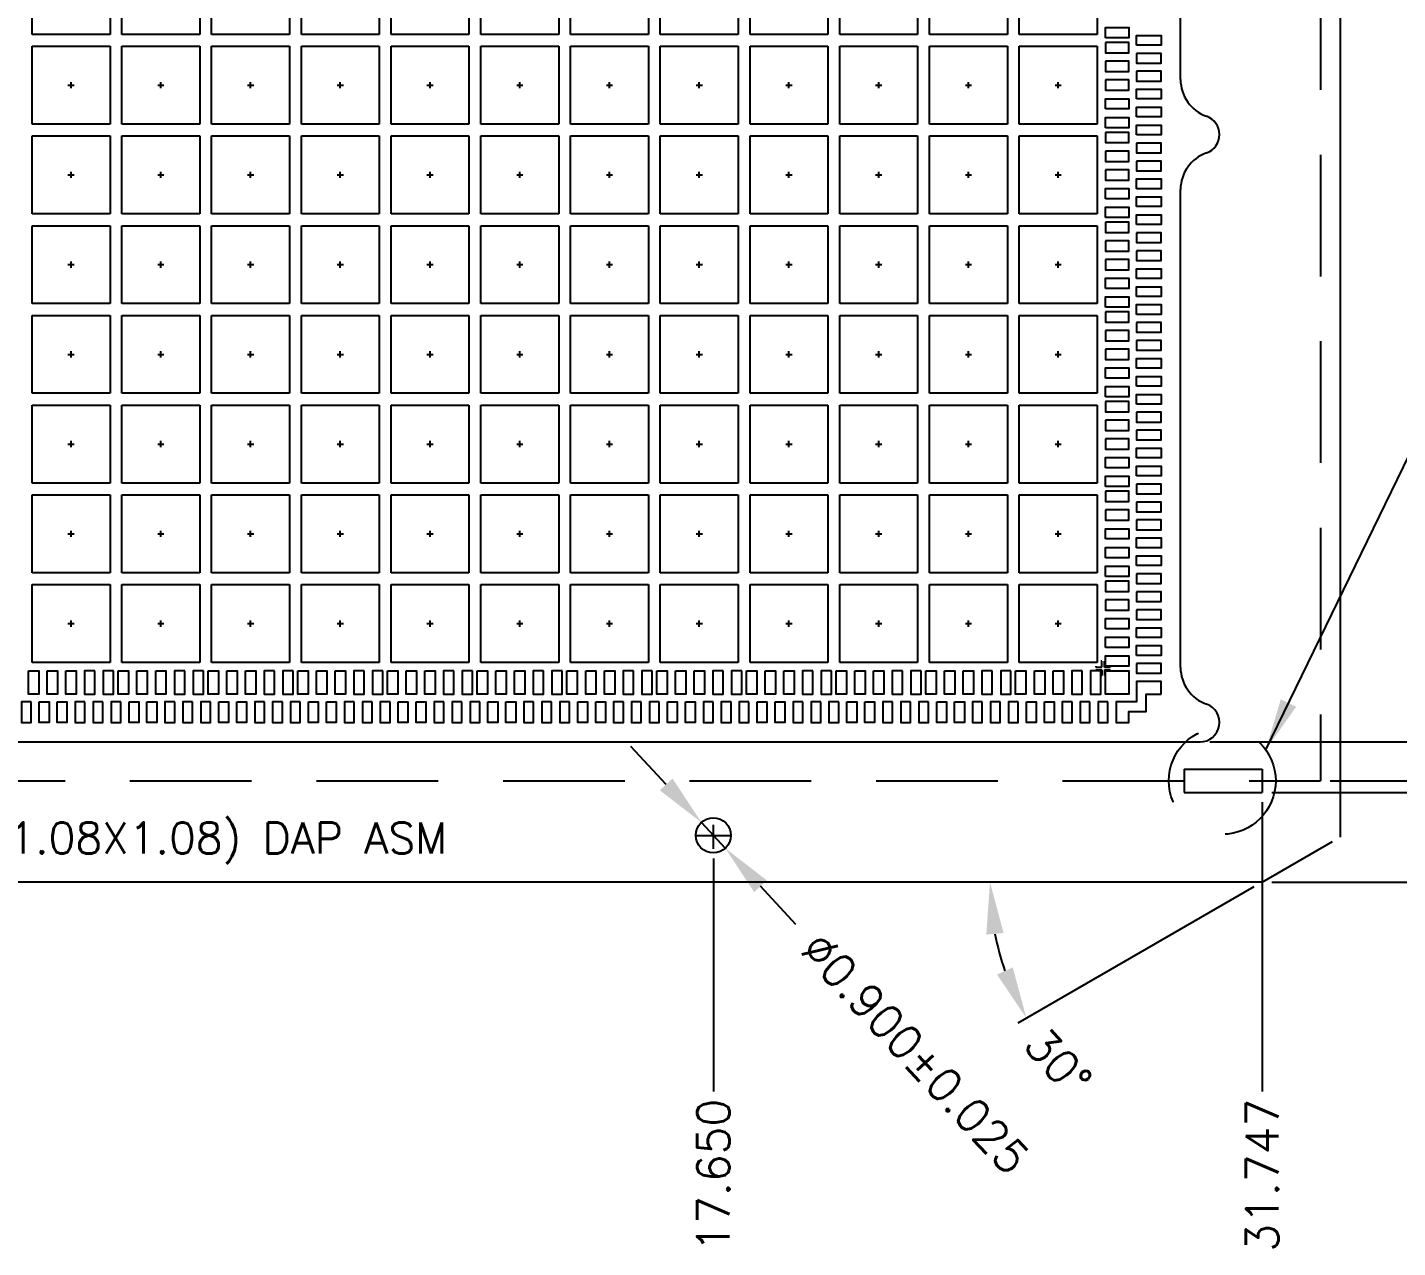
# Model space of a CAD drawing. Header units: millimetres. Extents: x 403.54 to 411.78, y 94.48 to 100.05.
# Drawn here: x 406.589 to 408.701, y 94.486 to 96.366 of the extents above; entities that cross this region are included whole.
import ezdxf

# ---------------------------------------------------------------- set-up
doc = ezdxf.new("R2010")
doc.units = ezdxf.units.MM
doc.header["$LTSCALE"] = 0.5
doc.header["$PDMODE"] = 98
for name, pattern in [('CENTER', [50.8, 31.75, -6.35, 6.35, -6.35]), ('HIDDEN', [0.375, 0.25, -0.125]), ('PHANTOM2', [31.75, 15.875, -3.175, 3.175, -3.175, 3.175, -3.175])]:
    doc.linetypes.add(name, pattern=pattern)
for name, color, linetype in [('1', 7, 'HIDDEN'), ('1D', 4, 'Continuous'), ('BTM', 7, 'HIDDEN'), ('Center', 2, 'CENTER'), ('DIMENSION', 3, 'Continuous'), ('PKG', 1, 'PHANTOM2')]:
    doc.layers.add(name, color=color, linetype=linetype)
doc.styles.add('ROMANS', font='romans.shx', dxfattribs={"bigfont": 'AllInOneBig.shx'})
doc.styles.add('SIMPLEX', font='simplex.shx', dxfattribs={"bigfont": 'AllInOneBig.shx'})
doc.dimstyles.new('Standard2', dxfattribs={"dimtxt": 0.05, "dimasz": 0.08, "dimexe": 0.015, "dimexo": 0.015, "dimgap": 0.01, "dimtad": 1, "dimdec": 3, "dimlfac": 16.666667, "dimrnd": 0.0005, "dimzin": 1, "dimtxsty": 'SIMPLEX', "dimcen": 0.015, "dimclrd": 256, "dimclre": 256, "dimclrt": 256, "dimazin": 3, "dimtp": 0.03, "dimtm": 0.05, "dimtfac": 0.8, "dimtdec": 3, "dimtmove": 0, "dimatfit": 3, "dimfxl": 0.05, "dimtzin": 4, "dimlwd": -1, "dimlwe": -1})

# ---------------------------------------------------------------- blocks, each defined once
blk = doc.blocks.new('*D15')
at = {"layer": 'Defpoints', "color": 0, "ltscale": 0.1, "transparency": 16777216}
for p in [(406.5872, 97.1071), (408.492, 95.0491), (409.1126, 95.0491)]:
    blk.add_point(p, dxfattribs=at)
at = {"layer": 'DIMENSION', "ltscale": 0.1, "transparency": 16777216}
blk.add_line((408.507, 95.0491), (409.1126, 95.0491), dxfattribs=at)
at = {"layer": 'DIMENSION', "ltscale": 0.1, "transparency": 16777216, "insert": (409.2464, 95.0491), "char_height": 0.05, "attachment_point": 5, "style": 'SIMPLEX'}
blk.add_mtext('\\A1;34.300', dxfattribs=at)
blk = doc.blocks.new('*D24')
at = {"layer": 'Defpoints', "color": 0, "transparency": 16777216}
for p in [(408.582, 99.0451), (408.582, 95.2051), (409.9498, 95.2051)]:
    blk.add_point(p, dxfattribs=at)
at = {"layer": 'DIMENSION', "transparency": 16777216}
for p, q in [((408.597, 99.0451), (409.9648, 99.0451)), ((409.9498, 98.9651), (409.9498, 97.6577)), ((409.9498, 95.2851), (409.9498, 96.5924)), ((408.597, 95.2051), (409.9648, 95.2051))]:
    blk.add_line(p, q, dxfattribs=at)
for points in [[(409.9365, 98.9651), (409.9631, 98.9651), (409.9498, 99.0451)], [(409.9365, 95.2851), (409.9631, 95.2851), (409.9498, 95.2051)]]:
    blk.add_solid(points, dxfattribs=at)
at = {"layer": 'DIMENSION', "transparency": 16777216, "insert": (409.9498, 97.1251), "char_height": 0.05, "attachment_point": 5, "rotation": 90, "style": 'SIMPLEX'}
blk.add_mtext('\\A1;64.000%%P0.500(TAPE WIDTH)', dxfattribs=at)
blk = doc.blocks.new('*D25')
at = {"layer": 'Defpoints', "color": 0, "transparency": 16777216}
for p in [(408.3962, 98.9491), (408.3962, 95.2651), (409.7707, 95.2651)]:
    blk.add_point(p, dxfattribs=at)
at = {"layer": 'DIMENSION', "transparency": 16777216}
for p, q in [((408.4112, 98.9491), (409.7857, 98.9491)), ((409.7707, 98.8691), (409.7707, 97.5254)), ((409.7707, 95.3451), (409.7707, 96.6887)), ((408.4112, 95.2651), (409.7857, 95.2651))]:
    blk.add_line(p, q, dxfattribs=at)
for points in [[(409.7574, 98.8691), (409.7841, 98.8691), (409.7707, 98.9491)], [(409.7574, 95.3451), (409.7841, 95.3451), (409.7707, 95.2651)]]:
    blk.add_solid(points, dxfattribs=at)
at = {"layer": 'DIMENSION', "transparency": 16777216, "insert": (409.7707, 97.1071), "char_height": 0.05, "attachment_point": 5, "rotation": 90, "style": 'SIMPLEX'}
blk.add_mtext('\\A1;59.3X61.4(MOLD PKG)', dxfattribs=at)
blk = doc.blocks.new('*D29')
at = {"layer": 'Defpoints', "color": 0, "transparency": 16777216}
for p in [(406.5872, 97.1071), (408.492, 95.1871), (409.1126, 95.1485)]:
    blk.add_point(p, dxfattribs=at)
at = {"layer": 'DIMENSION', "transparency": 16777216}
for p, q in [((408.507, 95.1871), (408.7926, 95.1871)), ((408.7926, 95.1871), (408.9526, 95.1485)), ((408.9526, 95.1485), (409.1126, 95.1485))]:
    blk.add_line(p, q, dxfattribs=at)
at = {"layer": 'DIMENSION', "transparency": 16777216, "insert": (409.2464, 95.1485), "char_height": 0.05, "attachment_point": 5, "style": 'SIMPLEX'}
blk.add_mtext('\\A1;32.000', dxfattribs=at)
blk = doc.blocks.new('*D30')
at = {"layer": 'Defpoints', "color": 0, "ltscale": 0.1, "transparency": 16777216}
for p in [(406.5872, 97.1071), (408.492, 95.1871), (408.492, 94.7262)]:
    blk.add_point(p, dxfattribs=at)
at = {"layer": 'DIMENSION', "ltscale": 0.1, "transparency": 16777216}
blk.add_line((408.492, 95.1721), (408.492, 94.7262), dxfattribs=at)
at = {"layer": 'DIMENSION', "color": 1, "ltscale": 0.1, "transparency": 16777216, "insert": (408.492, 94.5972), "char_height": 0.05, "attachment_point": 5, "rotation": 90, "style": 'SIMPLEX'}
blk.add_mtext('\\A1;{\\C256;31.747}', dxfattribs=at)
blk = doc.blocks.new('*D31')
at = {"layer": 'Defpoints', "color": 0, "ltscale": 0.1, "transparency": 16777216}
for p in [(406.5872, 97.1071), (407.6462, 95.1002), (407.6462, 94.7262)]:
    blk.add_point(p, dxfattribs=at)
at = {"layer": 'DIMENSION', "ltscale": 0.1, "transparency": 16777216}
blk.add_line((407.6462, 95.0852), (407.6462, 94.7262), dxfattribs=at)
at = {"layer": 'DIMENSION', "ltscale": 0.1, "transparency": 16777216, "insert": (407.6462, 94.5972), "char_height": 0.05, "attachment_point": 5, "rotation": 90, "style": 'SIMPLEX'}
blk.add_mtext('\\A1;17.650', dxfattribs=at)
blk = doc.blocks.new('*D32')
at = {"layer": 'Defpoints', "color": 0, "ltscale": 0.1, "transparency": 16777216}
for p in [(407.6279, 95.1409), (407.6646, 95.1012)]:
    blk.add_point(p, dxfattribs=at)
at = {"layer": 'DIMENSION', "linetype": 'ByBlock', "ltscale": 0.1, "transparency": 16777216}
for p, q in [((407.5735, 95.1995), (407.5191, 95.2582)), ((407.6279, 95.1409), (407.6646, 95.1012)), ((407.7733, 94.9839), (407.7189, 95.0426))]:
    blk.add_line(p, q, dxfattribs=at)
at = {"layer": 'DIMENSION', "ltscale": 0.1, "transparency": 16777216}
for points in [[(407.5833, 95.2086), (407.5637, 95.1905), (407.6279, 95.1409)], [(407.7287, 95.0516), (407.7092, 95.0335), (407.6646, 95.1012)]]:
    blk.add_solid(points, dxfattribs=at)
at = {"layer": 'DIMENSION', "ltscale": 0.1, "transparency": 16777216, "insert": (407.9573, 94.7853), "char_height": 0.05, "attachment_point": 5, "rotation": 312.8162, "style": 'SIMPLEX'}
blk.add_mtext('\\A1;∅0.900%%P0.025', dxfattribs=at)
blk = doc.blocks.new('*D52')
at = {"layer": 'Defpoints', "color": 0, "transparency": 16777216}
for p in [(408.612, 95.1183), (404.7345, 95.0491), (408.492, 95.0491), (408.492, 95.0491), (408.0789, 94.9762)]:
    blk.add_point(p, dxfattribs=at)
at = {"layer": 'DIMENSION', "transparency": 16777216}
blk.add_line((408.479, 95.0416), (408.1157, 94.8318), dxfattribs=at)
blk.add_arc((408.492, 95.0491), 0.4195, 190.9423, 199.0577, dxfattribs=at)
for points in [[(408.0669, 94.9681), (408.0934, 94.9707), (408.0725, 95.0491)], [(408.1076, 94.9176), (408.0834, 94.9065), (408.1287, 94.8393)]]:
    blk.add_solid(points, dxfattribs=at)
at = {"layer": 'DIMENSION', "transparency": 16777216, "insert": (408.1776, 94.7713), "char_height": 0.05, "attachment_point": 5, "rotation": 311.4489, "style": 'SIMPLEX'}
blk.add_mtext('\\A1;30°', dxfattribs=at)
blk = doc.blocks.new('*U122')
at = {"layer": 'Center', "ltscale": 0.005}
for p, q in [((-0.0048, 0), (0.0048, 0)), ((0, -0.0048), (0, 0.0048))]:
    blk.add_line(p, q, dxfattribs=at)
at = {"layer": 'PKG', "ltscale": 0.05}
blk.add_lwpolyline([(0.06, 0.06), (0.06, -0.06), (-0.06, -0.06), (-0.06, 0.06)], close=True, dxfattribs=at)
blk = doc.blocks.new('*U123')
at = {"layer": 'DIMENSION', "color": 0, "linetype": 'ByBlock', "lineweight": -2, "transparency": 16777216}
for p in [(1.6596, 0.9681), (1.7979, 0.9681), (1.9362, 0.9681), (2.0745, 0.9681), (2.2128, 0.9681), (2.3511, 0.9681), (2.4894, 0.9681), (2.6277, 0.9681), (2.766, 0.9681), (2.9043, 0.9681), (3.0426, 0.9681), (3.1809, 0.9681), (1.6596, 0.8298), (1.7979, 0.8298), (1.9362, 0.8298), (2.0745, 0.8298), (2.2128, 0.8298), (2.3511, 0.8298), (2.4894, 0.8298), (2.6277, 0.8298), (2.766, 0.8298), (2.9043, 0.8298), (3.0426, 0.8298), (3.1809, 0.8298), (1.6596, 0.6915), (1.7979, 0.6915), (1.9362, 0.6915), (2.0745, 0.6915), (2.2128, 0.6915), (2.3511, 0.6915), (2.4894, 0.6915), (2.6277, 0.6915), (2.766, 0.6915), (2.9043, 0.6915), (3.0426, 0.6915), (3.1809, 0.6915), (1.6596, 0.5532), (1.7979, 0.5532), (1.9362, 0.5532), (2.0745, 0.5532), (2.2128, 0.5532), (2.3511, 0.5532), (2.4894, 0.5532), (2.6277, 0.5532), (2.766, 0.5532), (2.9043, 0.5532), (3.0426, 0.5532), (3.1809, 0.5532), (1.6596, 0.4149), (1.7979, 0.4149), (1.9362, 0.4149), (2.0745, 0.4149), (2.2128, 0.4149), (2.3511, 0.4149), (2.4894, 0.4149), (2.6277, 0.4149), (2.766, 0.4149), (2.9043, 0.4149), (3.0426, 0.4149), (3.1809, 0.4149), (1.6596, 0.2766), (1.7979, 0.2766), (1.9362, 0.2766), (2.0745, 0.2766), (2.2128, 0.2766), (2.3511, 0.2766), (2.4894, 0.2766), (2.6277, 0.2766), (2.766, 0.2766), (2.9043, 0.2766), (3.0426, 0.2766), (3.1809, 0.2766), (1.6596, 0.1383), (1.7979, 0.1383), (1.9362, 0.1383), (2.0745, 0.1383), (2.2128, 0.1383), (2.3511, 0.1383), (2.4894, 0.1383), (2.6277, 0.1383), (2.766, 0.1383), (2.9043, 0.1383), (3.0426, 0.1383), (3.1809, 0.1383), (1.6596, 0), (1.7979, 0), (1.9362, 0), (2.0745, 0), (2.2128, 0), (2.3511, 0), (2.4894, 0), (2.6277, 0), (2.766, 0), (2.9043, 0), (3.0426, 0), (3.1809, 0)]:
    blk.add_blockref('*U122', p, dxfattribs=at)

msp = doc.modelspace()

# ---------------------------------------------------------------- linework, layer by layer
at = {"color": 2, "linetype": 'HIDDEN', "ltscale": 1.5}
msp.add_line((408.582031, 99.045054), (408.582031, 95.205054), dxfattribs=at)
for p, q in [((408.612031, 96.444054), (408.612031, 95.11835)), ((408.372031, 95.223054), (408.492031, 95.223054)), ((408.372031, 95.223054), (408.372031, 95.187054)), ((408.492031, 95.223054), (408.492031, 95.187054)), ((408.372031, 95.187054), (408.492031, 95.187054)), ((408.492031, 95.049054), (404.734511, 95.049054))]:
    msp.add_line(p, q)
at = {"ltscale": 0.05}
for points in [[(408.250411, 96.350004), (408.250411, 96.365904), (408.286411, 96.365904), (408.286411, 96.350004)], [(408.250411, 96.342804), (408.250411, 96.326904), (408.286411, 96.326904), (408.286411, 96.342804)], [(408.298411, 96.338904), (408.298411, 96.353904), (408.336211, 96.353904), (408.336211, 96.338904)], [(408.298411, 96.326244), (408.298411, 96.311244), (408.336211, 96.311244), (408.336211, 96.326244)], [(408.250411, 96.314004), (408.250411, 96.298104), (408.286411, 96.298104), (408.286411, 96.314004)], [(408.298411, 96.298584), (408.298411, 96.283584), (408.336211, 96.283584), (408.336211, 96.298584)], [(408.250411, 96.285204), (408.250411, 96.269304), (408.286411, 96.269304), (408.286411, 96.285204)], [(408.250411, 96.240504), (408.250411, 96.256404), (408.286411, 96.256404), (408.286411, 96.240504)], [(408.298411, 96.255924), (408.298411, 96.270924), (408.336211, 96.270924), (408.336211, 96.255924)], [(408.298411, 96.228264), (408.298411, 96.243264), (408.336211, 96.243264), (408.336211, 96.228264)], [(408.250411, 96.211704), (408.250411, 96.227604), (408.286411, 96.227604), (408.286411, 96.211704)], [(408.298411, 96.200604), (408.298411, 96.215604), (408.336211, 96.215604), (408.336211, 96.200604)], [(408.250411, 96.204504), (408.250411, 96.188604), (408.286411, 96.188604), (408.286411, 96.204504)], [(408.250411, 96.175704), (408.250411, 96.159804), (408.286411, 96.159804), (408.286411, 96.175704)], [(408.298411, 96.187944), (408.298411, 96.172944), (408.336211, 96.172944), (408.336211, 96.187944)], [(408.298411, 96.160284), (408.298411, 96.145284), (408.336211, 96.145284), (408.336211, 96.160284)], [(408.250411, 96.146904), (408.250411, 96.131004), (408.286411, 96.131004), (408.286411, 96.146904)], [(408.298411, 96.117624), (408.298411, 96.132624), (408.336211, 96.132624), (408.336211, 96.117624)], [(408.250411, 96.102204), (408.250411, 96.118104), (408.286411, 96.118104), (408.286411, 96.102204)], [(408.298411, 96.089964), (408.298411, 96.104964), (408.336211, 96.104964), (408.336211, 96.089964)], [(408.250411, 96.073404), (408.250411, 96.089304), (408.286411, 96.089304), (408.286411, 96.073404)], [(408.250411, 96.066204), (408.250411, 96.050304), (408.286411, 96.050304), (408.286411, 96.066204)], [(408.298411, 96.062304), (408.298411, 96.077304), (408.336211, 96.077304), (408.336211, 96.062304)], [(408.298411, 96.049644), (408.298411, 96.034644), (408.336211, 96.034644), (408.336211, 96.049644)], [(408.250411, 96.037404), (408.250411, 96.021504), (408.286411, 96.021504), (408.286411, 96.037404)], [(408.298411, 96.021984), (408.298411, 96.006984), (408.336211, 96.006984), (408.336211, 96.021984)], [(408.250411, 96.008604), (408.250411, 95.992704), (408.286411, 95.992704), (408.286411, 96.008604)], [(408.250411, 95.963904), (408.250411, 95.979804), (408.286411, 95.979804), (408.286411, 95.963904)], [(408.298411, 95.979324), (408.298411, 95.994324), (408.336211, 95.994324), (408.336211, 95.979324)], [(408.298411, 95.951664), (408.298411, 95.966664), (408.336211, 95.966664), (408.336211, 95.951664)], [(408.250411, 95.935104), (408.250411, 95.951004), (408.286411, 95.951004), (408.286411, 95.935104)], [(408.298411, 95.924004), (408.298411, 95.939004), (408.336211, 95.939004), (408.336211, 95.924004)], [(408.250411, 95.927904), (408.250411, 95.912004), (408.286411, 95.912004), (408.286411, 95.927904)], [(408.250411, 95.899104), (408.250411, 95.883204), (408.286411, 95.883204), (408.286411, 95.899104)], [(408.298411, 95.911344), (408.298411, 95.896344), (408.336211, 95.896344), (408.336211, 95.911344)], [(408.298411, 95.883684), (408.298411, 95.868684), (408.336211, 95.868684), (408.336211, 95.883684)], [(408.250411, 95.870304), (408.250411, 95.854404), (408.286411, 95.854404), (408.286411, 95.870304)], [(408.298411, 95.841024), (408.298411, 95.856024), (408.336211, 95.856024), (408.336211, 95.841024)], [(408.250411, 95.825604), (408.250411, 95.841504), (408.286411, 95.841504), (408.286411, 95.825604)], [(408.250411, 95.796804), (408.250411, 95.812704), (408.286411, 95.812704), (408.286411, 95.796804)], [(408.298411, 95.813364), (408.298411, 95.828364), (408.336211, 95.828364), (408.336211, 95.813364)], [(408.250411, 95.789604), (408.250411, 95.773704), (408.286411, 95.773704), (408.286411, 95.789604)], [(408.298411, 95.785704), (408.298411, 95.800704), (408.336211, 95.800704), (408.336211, 95.785704)], [(408.298411, 95.773044), (408.298411, 95.758044), (408.336211, 95.758044), (408.336211, 95.773044)], [(408.250411, 95.760804), (408.250411, 95.744904), (408.286411, 95.744904), (408.286411, 95.760804)], [(408.250411, 95.732004), (408.250411, 95.716104), (408.286411, 95.716104), (408.286411, 95.732004)], [(408.298411, 95.745384), (408.298411, 95.730384), (408.336211, 95.730384), (408.336211, 95.745384)], [(408.298411, 95.702724), (408.298411, 95.717724), (408.336211, 95.717724), (408.336211, 95.702724)], [(408.250411, 95.687304), (408.250411, 95.703204), (408.286411, 95.703204), (408.286411, 95.687304)], [(408.298411, 95.675064), (408.298411, 95.690064), (408.336211, 95.690064), (408.336211, 95.675064)], [(408.250411, 95.658504), (408.250411, 95.674404), (408.286411, 95.674404), (408.286411, 95.658504)], [(408.298411, 95.662404), (408.298411, 95.647404), (408.336211, 95.647404), (408.336211, 95.662404)], [(408.250411, 95.651304), (408.250411, 95.635404), (408.286411, 95.635404), (408.286411, 95.651304)], [(408.250411, 95.622504), (408.250411, 95.606604), (408.286411, 95.606604), (408.286411, 95.622504)], [(408.298411, 95.634744), (408.298411, 95.619744), (408.336211, 95.619744), (408.336211, 95.634744)], [(408.298411, 95.607084), (408.298411, 95.592084), (408.336211, 95.592084), (408.336211, 95.607084)], [(408.250411, 95.577804), (408.250411, 95.593704), (408.286411, 95.593704), (408.286411, 95.577804)], [(408.298411, 95.564424), (408.298411, 95.579424), (408.336211, 95.579424), (408.336211, 95.564424)], [(408.250411, 95.549004), (408.250411, 95.564904), (408.286411, 95.564904), (408.286411, 95.549004)], [(408.250411, 95.520204), (408.250411, 95.536104), (408.286411, 95.536104), (408.286411, 95.520204)], [(408.298411, 95.536764), (408.298411, 95.551764), (408.336211, 95.551764), (408.336211, 95.536764)], [(408.298411, 95.524104), (408.298411, 95.509104), (408.336211, 95.509104), (408.336211, 95.524104)], [(408.250411, 95.513004), (408.250411, 95.497104), (408.286411, 95.497104), (408.286411, 95.513004)], [(408.298411, 95.496444), (408.298411, 95.481444), (408.336211, 95.481444), (408.336211, 95.496444)], [(408.250411, 95.484204), (408.250411, 95.468304), (408.286411, 95.468304), (408.286411, 95.484204)], [(408.250411, 95.439504), (408.250411, 95.455404), (408.286411, 95.455404), (408.286411, 95.439504)], [(408.298411, 95.468784), (408.298411, 95.453784), (408.336211, 95.453784), (408.336211, 95.468784)], [(408.298411, 95.426124), (408.298411, 95.441124), (408.336211, 95.441124), (408.336211, 95.426124)], [(408.250411, 95.410704), (408.250411, 95.426604), (408.286411, 95.426604), (408.286411, 95.410704)], [(408.298411, 95.398464), (408.298411, 95.413464), (408.336211, 95.413464), (408.336211, 95.398464)], [(408.250411, 95.381904), (408.250411, 95.397804), (408.286411, 95.397804), (408.286411, 95.381904)], [(406.590811, 95.374704), (406.606711, 95.374704), (406.606711, 95.338704), (406.590811, 95.338704)], [(406.619611, 95.374704), (406.635511, 95.374704), (406.635511, 95.338704), (406.619611, 95.338704)], [(406.648411, 95.374704), (406.664311, 95.374704), (406.664311, 95.338704), (406.648411, 95.338704)], [(406.693111, 95.374704), (406.677211, 95.374704), (406.677211, 95.338704), (406.693111, 95.338704)], [(406.721911, 95.374704), (406.706011, 95.374704), (406.706011, 95.338704), (406.721911, 95.338704)], [(406.729111, 95.374704), (406.745011, 95.374704), (406.745011, 95.338704), (406.729111, 95.338704)], [(406.757911, 95.374704), (406.773811, 95.374704), (406.773811, 95.338704), (406.757911, 95.338704)], [(406.786711, 95.374704), (406.802611, 95.374704), (406.802611, 95.338704), (406.786711, 95.338704)], [(406.831411, 95.374704), (406.815511, 95.374704), (406.815511, 95.338704), (406.831411, 95.338704)], [(406.860211, 95.374704), (406.844311, 95.374704), (406.844311, 95.338704), (406.860211, 95.338704)], [(406.867411, 95.374704), (406.883311, 95.374704), (406.883311, 95.338704), (406.867411, 95.338704)], [(406.896211, 95.374704), (406.912111, 95.374704), (406.912111, 95.338704), (406.896211, 95.338704)], [(406.925011, 95.374704), (406.940911, 95.374704), (406.940911, 95.338704), (406.925011, 95.338704)], [(406.969711, 95.374704), (406.953811, 95.374704), (406.953811, 95.338704), (406.969711, 95.338704)], [(406.998511, 95.374704), (406.982611, 95.374704), (406.982611, 95.338704), (406.998511, 95.338704)], [(407.005711, 95.374704), (407.021611, 95.374704), (407.021611, 95.338704), (407.005711, 95.338704)], [(407.034511, 95.374704), (407.050411, 95.374704), (407.050411, 95.338704), (407.034511, 95.338704)], [(407.063311, 95.374704), (407.079211, 95.374704), (407.079211, 95.338704), (407.063311, 95.338704)], [(407.108011, 95.374704), (407.092111, 95.374704), (407.092111, 95.338704), (407.108011, 95.338704)], [(407.136811, 95.374704), (407.120911, 95.374704), (407.120911, 95.338704), (407.136811, 95.338704)], [(407.144011, 95.374704), (407.159911, 95.374704), (407.159911, 95.338704), (407.144011, 95.338704)], [(407.172811, 95.374704), (407.188711, 95.374704), (407.188711, 95.338704), (407.172811, 95.338704)], [(407.201611, 95.374704), (407.217511, 95.374704), (407.217511, 95.338704), (407.201611, 95.338704)], [(407.246311, 95.374704), (407.230411, 95.374704), (407.230411, 95.338704), (407.246311, 95.338704)], [(407.275111, 95.374704), (407.259211, 95.374704), (407.259211, 95.338704), (407.275111, 95.338704)], [(407.282311, 95.374704), (407.298211, 95.374704), (407.298211, 95.338704), (407.282311, 95.338704)], [(407.311111, 95.374704), (407.327011, 95.374704), (407.327011, 95.338704), (407.311111, 95.338704)], [(407.339911, 95.374704), (407.355811, 95.374704), (407.355811, 95.338704), (407.339911, 95.338704)], [(407.384611, 95.374704), (407.368711, 95.374704), (407.368711, 95.338704), (407.384611, 95.338704)], [(407.413411, 95.374704), (407.397511, 95.374704), (407.397511, 95.338704), (407.413411, 95.338704)], [(407.420611, 95.374704), (407.436511, 95.374704), (407.436511, 95.338704), (407.420611, 95.338704)], [(407.449411, 95.374704), (407.465311, 95.374704), (407.465311, 95.338704), (407.449411, 95.338704)], [(407.478211, 95.374704), (407.494111, 95.374704), (407.494111, 95.338704), (407.478211, 95.338704)], [(407.522911, 95.374704), (407.507011, 95.374704), (407.507011, 95.338704), (407.522911, 95.338704)], [(407.551711, 95.374704), (407.535811, 95.374704), (407.535811, 95.338704), (407.551711, 95.338704)], [(407.558911, 95.374704), (407.574811, 95.374704), (407.574811, 95.338704), (407.558911, 95.338704)], [(407.587711, 95.374704), (407.603611, 95.374704), (407.603611, 95.338704), (407.587711, 95.338704)], [(407.616511, 95.374704), (407.632411, 95.374704), (407.632411, 95.338704), (407.616511, 95.338704)], [(407.661211, 95.374704), (407.645311, 95.374704), (407.645311, 95.338704), (407.661211, 95.338704)], [(407.690011, 95.374704), (407.674111, 95.374704), (407.674111, 95.338704), (407.690011, 95.338704)], [(407.697211, 95.374704), (407.713111, 95.374704), (407.713111, 95.338704), (407.697211, 95.338704)], [(407.726011, 95.374704), (407.741911, 95.374704), (407.741911, 95.338704), (407.726011, 95.338704)], [(407.754811, 95.374704), (407.770711, 95.374704), (407.770711, 95.338704), (407.754811, 95.338704)], [(407.799511, 95.374704), (407.783611, 95.374704), (407.783611, 95.338704), (407.799511, 95.338704)], [(407.828311, 95.374704), (407.812411, 95.374704), (407.812411, 95.338704), (407.828311, 95.338704)], [(407.835511, 95.374704), (407.851411, 95.374704), (407.851411, 95.338704), (407.835511, 95.338704)], [(407.864311, 95.374704), (407.880211, 95.374704), (407.880211, 95.338704), (407.864311, 95.338704)], [(407.893111, 95.374704), (407.909011, 95.374704), (407.909011, 95.338704), (407.893111, 95.338704)], [(407.937811, 95.374704), (407.921911, 95.374704), (407.921911, 95.338704), (407.937811, 95.338704)], [(407.966611, 95.374704), (407.950711, 95.374704), (407.950711, 95.338704), (407.966611, 95.338704)], [(407.973811, 95.374704), (407.989711, 95.374704), (407.989711, 95.338704), (407.973811, 95.338704)], [(408.002611, 95.374704), (408.018511, 95.374704), (408.018511, 95.338704), (408.002611, 95.338704)], [(408.031411, 95.374704), (408.047311, 95.374704), (408.047311, 95.338704), (408.031411, 95.338704)], [(408.076111, 95.374704), (408.060211, 95.374704), (408.060211, 95.338704), (408.076111, 95.338704)], [(408.104911, 95.374704), (408.089011, 95.374704), (408.089011, 95.338704), (408.104911, 95.338704)], [(408.112111, 95.374704), (408.128011, 95.374704), (408.128011, 95.338704), (408.112111, 95.338704)], [(408.140911, 95.374704), (408.156811, 95.374704), (408.156811, 95.338704), (408.140911, 95.338704)], [(408.169711, 95.374704), (408.185611, 95.374704), (408.185611, 95.338704), (408.169711, 95.338704)], [(408.214411, 95.374704), (408.198511, 95.374704), (408.198511, 95.338704), (408.214411, 95.338704)], [(408.243211, 95.374704), (408.227311, 95.374704), (408.227311, 95.338704), (408.243211, 95.338704)], [(408.250411, 95.374704), (408.286411, 95.374704), (408.286411, 95.338704), (408.250411, 95.338704)], [(408.298411, 95.385804), (408.298411, 95.370804), (408.336211, 95.370804), (408.336211, 95.385804)], [(408.336211, 95.338704), (408.336211, 95.343144), (408.336211, 95.358144), (408.298411, 95.358144), (408.298411, 95.326704), (408.266971, 95.326704), (408.266971, 95.295054), (408.283411, 95.295054), (408.286411, 95.295054), (408.286411, 95.311704), (408.313411, 95.311704), (408.313411, 95.338704)], [(406.594711, 95.326704), (406.579711, 95.326704), (406.579711, 95.295054), (406.594711, 95.295054)], [(406.607371, 95.326704), (406.622371, 95.326704), (406.622371, 95.295054), (406.607371, 95.295054)], [(406.635031, 95.326704), (406.650031, 95.326704), (406.650031, 95.295054), (406.635031, 95.295054)], [(406.677691, 95.326704), (406.662691, 95.326704), (406.662691, 95.295054), (406.677691, 95.295054)], [(406.705351, 95.326704), (406.690351, 95.326704), (406.690351, 95.295054), (406.705351, 95.295054)], [(406.733011, 95.326704), (406.718011, 95.326704), (406.718011, 95.295054), (406.733011, 95.295054)], [(406.745671, 95.326704), (406.760671, 95.326704), (406.760671, 95.295054), (406.745671, 95.295054)], [(406.773331, 95.326704), (406.788331, 95.326704), (406.788331, 95.295054), (406.773331, 95.295054)], [(406.815991, 95.326704), (406.800991, 95.326704), (406.800991, 95.295054), (406.815991, 95.295054)], [(406.843651, 95.326704), (406.828651, 95.326704), (406.828651, 95.295054), (406.843651, 95.295054)], [(406.871311, 95.326704), (406.856311, 95.326704), (406.856311, 95.295054), (406.871311, 95.295054)], [(406.883971, 95.326704), (406.898971, 95.326704), (406.898971, 95.295054), (406.883971, 95.295054)], [(406.911631, 95.326704), (406.926631, 95.326704), (406.926631, 95.295054), (406.911631, 95.295054)], [(406.954291, 95.326704), (406.939291, 95.326704), (406.939291, 95.295054), (406.954291, 95.295054)], [(406.981951, 95.326704), (406.966951, 95.326704), (406.966951, 95.295054), (406.981951, 95.295054)], [(407.009611, 95.326704), (406.994611, 95.326704), (406.994611, 95.295054), (407.009611, 95.295054)], [(407.022271, 95.326704), (407.037271, 95.326704), (407.037271, 95.295054), (407.022271, 95.295054)], [(407.049931, 95.326704), (407.064931, 95.326704), (407.064931, 95.295054), (407.049931, 95.295054)], [(407.092591, 95.326704), (407.077591, 95.326704), (407.077591, 95.295054), (407.092591, 95.295054)], [(407.120251, 95.326704), (407.105251, 95.326704), (407.105251, 95.295054), (407.120251, 95.295054)], [(407.147911, 95.326704), (407.132911, 95.326704), (407.132911, 95.295054), (407.147911, 95.295054)], [(407.160571, 95.326704), (407.175571, 95.326704), (407.175571, 95.295054), (407.160571, 95.295054)], [(407.188231, 95.326704), (407.203231, 95.326704), (407.203231, 95.295054), (407.188231, 95.295054)], [(407.230891, 95.326704), (407.215891, 95.326704), (407.215891, 95.295054), (407.230891, 95.295054)], [(407.258551, 95.326704), (407.243551, 95.326704), (407.243551, 95.295054), (407.258551, 95.295054)], [(407.286211, 95.326704), (407.271211, 95.326704), (407.271211, 95.295054), (407.286211, 95.295054)], [(407.298871, 95.326704), (407.313871, 95.326704), (407.313871, 95.295054), (407.298871, 95.295054)], [(407.326531, 95.326704), (407.341531, 95.326704), (407.341531, 95.295054), (407.326531, 95.295054)], [(407.369191, 95.326704), (407.354191, 95.326704), (407.354191, 95.295054), (407.369191, 95.295054)], [(407.396851, 95.326704), (407.381851, 95.326704), (407.381851, 95.295054), (407.396851, 95.295054)], [(407.424511, 95.326704), (407.409511, 95.326704), (407.409511, 95.295054), (407.424511, 95.295054)], [(407.437171, 95.326704), (407.452171, 95.326704), (407.452171, 95.295054), (407.437171, 95.295054)], [(407.464831, 95.326704), (407.479831, 95.326704), (407.479831, 95.295054), (407.464831, 95.295054)], [(407.507491, 95.326704), (407.492491, 95.326704), (407.492491, 95.295054), (407.507491, 95.295054)], [(407.535151, 95.326704), (407.520151, 95.326704), (407.520151, 95.295054), (407.535151, 95.295054)], [(407.562811, 95.326704), (407.547811, 95.326704), (407.547811, 95.295054), (407.562811, 95.295054)], [(407.575471, 95.326704), (407.590471, 95.326704), (407.590471, 95.295054), (407.575471, 95.295054)], [(407.603131, 95.326704), (407.618131, 95.326704), (407.618131, 95.295054), (407.603131, 95.295054)], [(407.645791, 95.326704), (407.630791, 95.326704), (407.630791, 95.295054), (407.645791, 95.295054)], [(407.673451, 95.326704), (407.658451, 95.326704), (407.658451, 95.295054), (407.673451, 95.295054)], [(407.701111, 95.326704), (407.686111, 95.326704), (407.686111, 95.295054), (407.701111, 95.295054)], [(407.713771, 95.326704), (407.728771, 95.326704), (407.728771, 95.295054), (407.713771, 95.295054)], [(407.741431, 95.326704), (407.756431, 95.326704), (407.756431, 95.295054), (407.741431, 95.295054)], [(407.784091, 95.326704), (407.769091, 95.326704), (407.769091, 95.295054), (407.784091, 95.295054)], [(407.811751, 95.326704), (407.796751, 95.326704), (407.796751, 95.295054), (407.811751, 95.295054)], [(407.839411, 95.326704), (407.824411, 95.326704), (407.824411, 95.295054), (407.839411, 95.295054)], [(407.852071, 95.326704), (407.867071, 95.326704), (407.867071, 95.295054), (407.852071, 95.295054)], [(407.879731, 95.326704), (407.894731, 95.326704), (407.894731, 95.295054), (407.879731, 95.295054)], [(407.922391, 95.326704), (407.907391, 95.326704), (407.907391, 95.295054), (407.922391, 95.295054)], [(407.950051, 95.326704), (407.935051, 95.326704), (407.935051, 95.295054), (407.950051, 95.295054)], [(407.977711, 95.326704), (407.962711, 95.326704), (407.962711, 95.295054), (407.977711, 95.295054)], [(407.990371, 95.326704), (408.005371, 95.326704), (408.005371, 95.295054), (407.990371, 95.295054)], [(408.018031, 95.326704), (408.033031, 95.326704), (408.033031, 95.295054), (408.018031, 95.295054)], [(408.060691, 95.326704), (408.045691, 95.326704), (408.045691, 95.295054), (408.060691, 95.295054)], [(408.088351, 95.326704), (408.073351, 95.326704), (408.073351, 95.295054), (408.088351, 95.295054)], [(408.116011, 95.326704), (408.101011, 95.326704), (408.101011, 95.295054), (408.116011, 95.295054)], [(408.128671, 95.326704), (408.143671, 95.326704), (408.143671, 95.295054), (408.128671, 95.295054)], [(408.156331, 95.326704), (408.171331, 95.326704), (408.171331, 95.295054), (408.156331, 95.295054)], [(408.198991, 95.326704), (408.183991, 95.326704), (408.183991, 95.295054), (408.198991, 95.295054)], [(408.226651, 95.326704), (408.211651, 95.326704), (408.211651, 95.295054), (408.226651, 95.295054)], [(408.254311, 95.326704), (408.239311, 95.326704), (408.239311, 95.295054), (408.254311, 95.295054)]]:
    msp.add_lwpolyline(points, close=True, dxfattribs=at)
at = {"color": 0}
msp.add_circle((407.646211, 95.121054), 0.027, dxfattribs=at)
at = {"layer": '1'}
msp.add_line((408.492031, 95.049054), (408.612031, 95.118336), dxfattribs=at)
at = {"layer": '1D', "linetype": 'CENTER'}
for p, q in [((408.366211, 96.285907), (408.366211, 97.022201)), ((408.366211, 95.379907), (408.366211, 96.116201)), ((407.646211, 95.100219), (407.646211, 95.137329)), ((407.61925, 95.121054), (407.673172, 95.121054))]:
    msp.add_line(p, q, dxfattribs=at)
at = {"layer": '1D'}
msp.add_line((404.778211, 95.265054), (408.396211, 95.265054), dxfattribs=at)
at = {"layer": '1D', "color": 2, "linetype": 'HIDDEN', "ltscale": 1.5}
msp.add_line((404.734511, 95.205054), (408.582031, 95.205054), dxfattribs=at)
at = {"layer": '1D', "color": 1, "linetype": 'HIDDEN'}
msp.add_circle((408.430529, 95.205054), 0.082406, dxfattribs=at)
at = {"layer": '1D', "color": 4}
for centre, radius, start, end in [((408.426211, 96.285907), 0.06, 180, 250.528779), ((408.396211, 96.201054), 0.03, 289.471221, 70.528779), ((408.426211, 96.116201), 0.06, 109.471221, 180), ((408.426211, 95.379907), 0.06, 180, 250.528779), ((408.396211, 95.295054), 0.03, 270, 70.528779)]:
    msp.add_arc(centre, radius, start, end, dxfattribs=at)
at = {"layer": 'BTM', "ltscale": 0.03}
for points in [[(408.235711, 95.381904), (408.235711, 95.380404), (408.244711, 95.380404), (408.244711, 95.389404), (408.243211, 95.389404)], [(408.257911, 95.381904), (408.257911, 95.380404), (408.248911, 95.380404), (408.248911, 95.389404), (408.250411, 95.389404)], [(408.235711, 95.374704), (408.235711, 95.376204), (408.244711, 95.376204), (408.244711, 95.367204), (408.243211, 95.367204)], [(408.257911, 95.374704), (408.257911, 95.376204), (408.248911, 95.376204), (408.248911, 95.367204), (408.250411, 95.367204)]]:
    msp.add_lwpolyline(points, dxfattribs=at)

# ---------------------------------------------------------------- block references
at = {"layer": 'DIMENSION'}
msp.add_blockref('*U123', (404.996761, 95.447454), dxfattribs=at)

# ---------------------------------------------------------------- texts
at = {"layer": '1D', "color": 3, "style": 'ROMANS'}
msp.add_text('0.152mm QFN16LAB 2X2 (1.08X1.08) DAP ASM ', height=0.04809825, dxfattribs=at).set_placement((405.673493, 95.092957))

# ---------------------------------------------------------------- dimensions: what is measured, and where the dimension line sits
at = {"layer": 'DIMENSION'}
for base, p1, p2, text, picture, middle in [((409.949814, 95.205054), (408.582031, 99.045054), (408.582031, 95.205054), '64.000%%P0.500(TAPE WIDTH)', '*D24', (409.949814, 97.125054)), ((409.770721, 95.265054), (408.396211, 98.949054), (408.396211, 95.265054), '59.3X61.4(MOLD PKG)', '*D25', (409.770721, 97.107054))]:
    dim = msp.add_linear_dim(base=base, p1=p1, p2=p2, angle=90, text=text, dimstyle='Standard2', dxfattribs=at)
    dim.commit()
    dim.dimension.update_dxf_attribs({"geometry": picture, "text_midpoint": middle})
at = {"layer": 'DIMENSION', "color": 1, "ltscale": 0.1}
for feature_location, offset, dtype, picture, middle in [((408.492031, 95.049054), (0.620573, 0), 0, '*D15', (409.246413, 95.049054)), ((407.646211, 95.100219), (0, -0.374017), 1, '*D31', (407.646211, 94.597154))]:
    dim = msp.add_ordinate_dim(feature_location=feature_location, offset=offset, dtype=dtype, origin=(406.587211, 97.107054), dimstyle='Standard2', override={"dimarcsym": 1}, dxfattribs=at)
    dim.commit()
    dim.dimension.update_dxf_attribs({"geometry": picture, "text_midpoint": middle})
at = {"layer": 'DIMENSION'}
dim = msp.add_ordinate_dim(feature_location=(408.492031, 95.187054), offset=(0.620573, -0.038516), dtype=0, origin=(406.587211, 97.107054), dimstyle='Standard2', dxfattribs=at)
dim.commit()
dim.dimension.update_dxf_attribs({"geometry": '*D29', "text_midpoint": (409.246413, 95.148539)})
at = {"layer": 'DIMENSION', "ltscale": 0.1}
dim = msp.add_ordinate_dim(feature_location=(408.492031, 95.187054), offset=(0, -0.460852), dtype=1, origin=(406.587211, 97.107054), text='{\\C256;<>}', dimstyle='Standard2', override={"dimclrt": 1}, dxfattribs=at)
dim.commit()
dim.dimension.update_dxf_attribs({"geometry": '*D30', "text_midpoint": (408.492031, 94.597154)})
at = {"layer": 'DIMENSION', "color": 1, "ltscale": 0.1}
dim = msp.add_diameter_dim_2p(p1=(407.62786, 95.14086), p2=(407.664561, 95.101249), text='<>%%P0.025', dimstyle='Standard2', override={"dimarcsym": 1}, dxfattribs=at)
dim.commit()
dim.dimension.update_dxf_attribs({"geometry": '*D32', "text_midpoint": (407.957296, 94.785303)})
at = {"layer": 'DIMENSION'}
dim = msp.add_angular_dim_2l(base=(408.078873, 94.976203), line1=((408.492031, 95.049054), (404.734511, 95.049054)), line2=((408.492031, 95.049054), (408.612031, 95.118336)), dimstyle='Standard2', dxfattribs=at)
dim.commit()
dim.dimension.update_dxf_attribs({"geometry": '*D52', "text_midpoint": (408.177572, 94.771345), "dimtype": 162})

# ---------------------------------------------------------------- leaders
at = {"layer": '1D', "ltscale": 0.1}
msp.add_leader([(408.497555, 95.252993), (408.728239, 95.727009), (409.297329, 95.727009)], dimstyle='Standard2', override={"dimgap": 0.027, "dimtad": 0}, dxfattribs=at)

doc.saveas('drawing.dxf')
